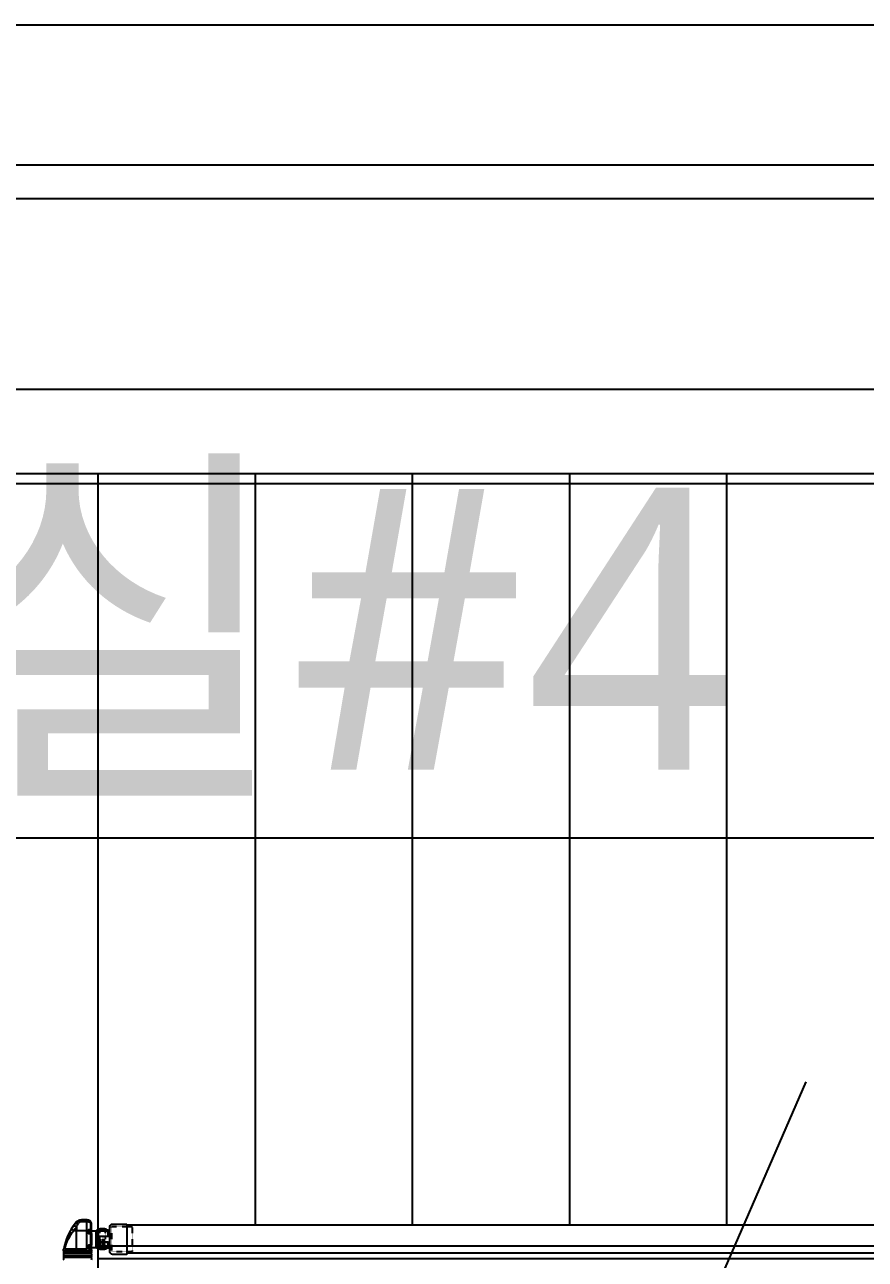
# Model space of a CAD drawing. Header units: millimetres. Extents: x -105683 to 94728, y -31127 to 151123.
# Drawn here: x 68975 to 70472, y 21594 to 23795 of the extents above; entities that cross this region are included whole.
import ezdxf
from ezdxf.enums import TextEntityAlignment as Align

# ---------------------------------------------------------------- set-up
doc = ezdxf.new("R2010")
doc.units = ezdxf.units.MM
doc.linetypes.add('xr_plan$0$AXR-B3F$0$HIDDEN', pattern=[0.375, 0.25, -0.125])
doc.layers.add('e-plan', color=9, linetype='Continuous')
doc.styles.add('USUN', font='malgun_0.ttf')

# ---------------------------------------------------------------- blocks, each defined once
blk = doc.blocks.new('xr_plan$0$AXR-B3F$0$A$C4A476E5C')
at = {"layer": 'e-plan'}
for points in [[(-8.5, 14.5), (22.5, 14.5), (22.5, 5.2), (4.5, 5.2), (4.5, -5.2), (22.5, -5.2), (22.5, -14.5), (-8.5, -14.5), (-8.5, -17), (-12.5, -17), (-12.5, -10.5), (-7.5, -10.5), (-7.5, 0), (-7.5, 10.5), (-12.5, 10.5), (-12.5, 17), (-8.5, 17), (-8.5, 14.5), (-8.5, 17)], [(0, -14.5), (0, 14.5)], [(22.8, 14.5), (1.2, 14.5)], [(4.5, 5), (25.5, 5)], [(22.8, -14.5), (1.2, -14.5)], [(25.5, -5), (4.5, -5)]]:
    blk.add_lwpolyline(points, dxfattribs=at)
for points in [[(22.8, 14.5), (22.8, 14.7, 0.414214), (21.5, 16), (2.5, 16, 0.414214), (1.2, 14.7), (1.2, 14.5)], [(20.2, 16, 0.306902), (19.4, 17.2, 0.108318), (12, 18.5, 0.10812), (4.6, 17.2, 0.306686), (3.8, 16)], [(22.8, -14.5), (22.8, -14.7, -0.414214), (21.5, -16), (2.5, -16, -0.414214), (1.2, -14.7), (1.2, -14.5)], [(20.2, -16, -0.306902), (19.4, -17.2, -0.108318), (12, -18.5, -0.10812), (4.6, -17.2, -0.306686), (3.8, -16)]]:
    blk.add_lwpolyline(points, format="xyb", dxfattribs=at)
at = {"layer": 'e-plan', "linetype": 'xr_plan$0$AXR-B3F$0$HIDDEN', "ltscale": 0.08}
for points in [[(4.5, -5), (2.7, -5), (2.7, 5), (4.5, 5)], [(7, 5.2), (7, 14.5)], [(7, -5), (7, 5)], [(17, 5.2), (17, 14.5)], [(17, -5), (17, 5)], [(7, -14.5), (7, -5.2)], [(17, -14.5), (17, -5.2)]]:
    blk.add_lwpolyline(points, dxfattribs=at)
blk.add_lwpolyline([(7, -5.5), (7.6, -5.5), (7.6, 12.2, -0.414214), (8.9, 13.5), (10.7, 13.5, -0.414214), (12, 12.2), (12, -5.5), (14.3, -5.5), (14.3, 12.2, -0.414214), (15.6, 13.5), (17, 13.5)], format="xyb", dxfattribs=at)
blk = doc.blocks.new('xr_plan$0$AXR-B3F$0$A$C60F43BED')
at = {"layer": 'e-plan'}
blk.add_lwpolyline([(-10.1, 27), (-35.6, 27, 0.414214), (-40.1, 22.5), (-40.1, -22.5, 0.414214), (-35.6, -27), (-10.1, -27)], format="xyb", dxfattribs=at)
blk.add_lwpolyline([(-10.1, -27), (-10.1, 27)], dxfattribs=at)
at = {"layer": 'e-plan', "linetype": 'xr_plan$0$AXR-B3F$0$HIDDEN', "ltscale": 0.08}
for points in [[(-10.1, -22), (-37.5, -22), (-37.5, 22), (-10.1, 22)], [(-10.1, 22), (0, 22), (0, -22), (-10.1, -22)]]:
    blk.add_lwpolyline(points, dxfattribs=at)
blk = doc.blocks.new('Xref-지하1층')
at = {"layer": 'e-plan', "linetype": 'Continuous'}
for p, q in [((64800, 35700), (81500, 35700)), ((71500, 35450), (77000, 35450)), ((71500, 35390), (77000, 35390)), ((71500, 35050), (77000, 35050)), ((71500, 34900), (77000, 34900)), ((70950, 34882), (77000, 34882)), ((72599, 33566.6), (72610.6, 33566.6)), ((72610.8, 33569.6), (72602.8, 33569.6)), ((72602.8, 33569.4), (72610.6, 33569.4)), ((72610.8, 33569.6), (72610.6, 33569.4)), ((72591.7, 33550.5), (72610.5, 33550.5)), ((72617.6, 33562.4), (72617.8, 33562.6)), ((72617.8, 33562.6), (72617.8, 33517.5))]:
    blk.add_line(p, q, dxfattribs=at)
at = {"layer": 'e-plan'}
for p, q in [((72630, 34900), (72630, 32100)), ((72910, 34900), (72910, 33559.9)), ((73190, 34900), (73190, 33559.9)), ((73470, 34900), (73470, 33559.9)), ((73750, 34900), (73750, 33559.9)), ((72630, 33551.2), (72630, 33522.5)), ((75430, 33522.5), (72630, 33522.5)), ((75430, 33522.5), (72630, 33522.5)), ((75430, 33500), (72630, 33500)), ((75430, 33500), (72630, 33500))]:
    blk.add_line(p, q, dxfattribs=at)
for points in [[(75430, 34250), (71767.7, 34250), (71767.7, 32770.1), (73362.2, 32770.1)], [(73891.2, 33815.4), (73496.1, 32905.2), (73375.7, 32957.5), (73564.3, 32732.6), (73443.9, 32784.9), (73059.8, 31900)], [(75378.5, 33559.9), (72681.5, 33559.9)], [(75378.5, 33509.9), (72681.5, 33509.9)]]:
    blk.add_lwpolyline(points, dxfattribs=at)
at = {"layer": 'e-plan', "linetype": 'Continuous'}
for points in [[(72589.6, 33562.9, 0), (72589.6, 33563, 0), (72589.7, 33563, 0), (72589.7, 33563.1, 0), (72589.8, 33563.2, 0), (72589.9, 33563.2, 0), (72589.9, 33563.3, 0), (72590, 33563.3, 0), (72590.1, 33563.4, 0), (72590.2, 33563.4, 0), (72590.3, 33563.5, 0), (72590.4, 33563.5, 0), (72590.4, 33563.6, 0), (72590.5, 33563.6, 0), (72590.6, 33563.6, 0), (72590.7, 33563.7, 0), (72590.8, 33563.7, 0), (72590.9, 33563.7, 0), (72591, 33563.7, 0), (72591.1, 33563.8, 0), (72591.3, 33563.8, 0), (72591.4, 33563.8, 0), (72591.5, 33563.8, 0), (72591.6, 33563.8, 0), (72591.7, 33563.8, 0), (72591.8, 33563.8, 0), (72592, 33563.8, 0), (72592.1, 33563.8, 0), (72592.2, 33563.8, 0), (72592.3, 33563.8, 0), (72592.5, 33563.8, 0), (72592.6, 33563.8, 0), (72592.7, 33563.8, 0), (72592.9, 33563.8, 0), (72593, 33563.7, 0), (72593.1, 33563.7, 0), (72593.3, 33563.7, 0), (72593.4, 33563.6, 0), (72593.5, 33563.6, 0), (72593.7, 33563.6, 0), (72593.8, 33563.5, 0), (72594, 33563.5, 0), (72594.1, 33563.5, 0), (72594.2, 33563.4, 0), (72594.4, 33563.4, 0), (72594.5, 33563.3, 0), (72594.7, 33563.2, 0), (72594.8, 33563.2, 0), (72595, 33563.1, 0), (72595.1, 33563.1, 0)], [(72596.2, 33568, 0), (72596.2, 33568, 0), (72596.2, 33568.1, 0), (72596.3, 33568.1, 0), (72596.3, 33568.1, 0), (72596.4, 33568.1, 0), (72596.4, 33568.1, 0), (72596.5, 33568.1, 0), (72596.5, 33568.1, 0), (72596.6, 33568.1, 0), (72596.6, 33568.1, 0), (72596.7, 33568.1, 0), (72596.7, 33568.1, 0), (72596.8, 33568.1, 0), (72596.8, 33568.1, 0), (72596.9, 33568.1, 0), (72596.9, 33568.1, 0), (72597, 33568.1, 0), (72597, 33568, 0), (72597.1, 33568, 0), (72597.2, 33568, 0), (72597.2, 33568, 0), (72597.3, 33568, 0), (72597.3, 33567.9, 0), (72597.4, 33567.9, 0), (72597.4, 33567.9, 0), (72597.5, 33567.8, 0), (72597.6, 33567.8, 0), (72597.6, 33567.8, 0), (72597.7, 33567.7, 0), (72597.7, 33567.7, 0), (72597.8, 33567.7, 0), (72597.9, 33567.6, 0), (72597.9, 33567.6, 0), (72598, 33567.5, 0), (72598.1, 33567.5, 0), (72598.1, 33567.4, 0), (72598.2, 33567.4, 0), (72598.2, 33567.3, 0), (72598.3, 33567.3, 0), (72598.4, 33567.2, 0), (72598.4, 33567.2, 0), (72598.5, 33567.1, 0), (72598.6, 33567, 0), (72598.6, 33567, 0), (72598.7, 33566.9, 0), (72598.7, 33566.9, 0), (72598.8, 33566.8, 0), (72598.9, 33566.7, 0), (72598.9, 33566.6, 0)], [(72610.5, 33550.5, 0), (72610.5, 33550.9, 0), (72610.5, 33551.2, 0), (72610.5, 33551.6, 0), (72610.5, 33552, 0), (72610.5, 33552.3, 0), (72610.5, 33552.7, 0), (72610.5, 33553, 0), (72610.5, 33553.4, 0), (72610.5, 33553.7, 0), (72610.5, 33554.1, 0), (72610.5, 33554.4, 0), (72610.5, 33554.8, 0), (72610.5, 33555.1, 0), (72610.5, 33555.5, 0), (72610.5, 33555.8, 0), (72610.5, 33556.2, 0), (72610.5, 33556.5, 0), (72610.5, 33556.8, 0), (72610.5, 33557.2, 0), (72610.5, 33557.5, 0), (72610.5, 33557.8, 0), (72610.5, 33558.2, 0), (72610.5, 33558.5, 0), (72610.5, 33558.8, 0), (72610.5, 33559.2, 0), (72610.5, 33559.5, 0), (72610.5, 33559.8, 0), (72610.5, 33560.1, 0), (72610.5, 33560.4, 0), (72610.5, 33560.7, 0), (72610.5, 33561.1, 0), (72610.5, 33561.4, 0), (72610.5, 33561.7, 0), (72610.5, 33562, 0), (72610.5, 33562.3, 0), (72610.5, 33562.6, 0), (72610.5, 33562.9, 0), (72610.5, 33563.2, 0), (72610.5, 33563.5, 0), (72610.5, 33563.8, 0), (72610.5, 33564.1, 0), (72610.5, 33564.4, 0), (72610.5, 33564.6, 0), (72610.5, 33564.9, 0), (72610.6, 33565.2, 0), (72610.6, 33565.5, 0), (72610.6, 33565.8, 0), (72610.6, 33566, 0), (72610.6, 33566.3, 0)], [(72610.6, 33566.6, 0), (72610.6, 33566.7, 0), (72610.6, 33566.8, 0), (72610.6, 33566.9, 0), (72610.6, 33567, 0), (72610.6, 33567.1, 0), (72610.6, 33567.2, 0), (72610.6, 33567.3, 0), (72610.6, 33567.4, 0), (72610.6, 33567.5, 0), (72610.6, 33567.6, 0), (72610.6, 33567.6, 0), (72610.6, 33567.7, 0), (72610.6, 33567.8, 0), (72610.6, 33567.9, 0), (72610.6, 33568, 0), (72610.6, 33568.1, 0), (72610.6, 33568.1, 0), (72610.6, 33568.2, 0), (72610.6, 33568.3, 0), (72610.6, 33568.3, 0), (72610.6, 33568.4, 0), (72610.6, 33568.5, 0), (72610.6, 33568.5, 0), (72610.6, 33568.6, 0), (72610.6, 33568.7, 0), (72610.6, 33568.7, 0), (72610.6, 33568.8, 0), (72610.6, 33568.8, 0), (72610.6, 33568.9, 0), (72610.6, 33568.9, 0), (72610.6, 33569, 0), (72610.6, 33569, 0), (72610.6, 33569.1, 0), (72610.6, 33569.1, 0), (72610.6, 33569.1, 0), (72610.6, 33569.2, 0), (72610.6, 33569.2, 0), (72610.6, 33569.2, 0), (72610.6, 33569.3, 0), (72610.6, 33569.3, 0), (72610.6, 33569.3, 0), (72610.6, 33569.3, 0), (72610.6, 33569.3, 0), (72610.6, 33569.4, 0), (72610.6, 33569.4, 0), (72610.6, 33569.4, 0), (72610.6, 33569.4, 0), (72610.6, 33569.4, 0), (72610.6, 33569.4, 0)], [(72610.6, 33566.6, 0), (72610.8, 33566.6, 0), (72611, 33566.6, 0), (72611.2, 33566.6, 0), (72611.4, 33566.5, 0), (72611.7, 33566.5, 0), (72611.9, 33566.5, 0), (72612.1, 33566.5, 0), (72612.3, 33566.4, 0), (72612.5, 33566.4, 0), (72612.7, 33566.3, 0), (72612.9, 33566.3, 0), (72613.1, 33566.2, 0), (72613.3, 33566.2, 0), (72613.5, 33566.1, 0), (72613.7, 33566, 0), (72613.9, 33565.9, 0), (72614.1, 33565.9, 0), (72614.3, 33565.8, 0), (72614.5, 33565.7, 0), (72614.7, 33565.6, 0), (72614.8, 33565.5, 0), (72615, 33565.4, 0), (72615.2, 33565.3, 0), (72615.3, 33565.2, 0), (72615.5, 33565.1, 0), (72615.6, 33565, 0), (72615.8, 33564.9, 0), (72615.9, 33564.7, 0), (72616.1, 33564.6, 0), (72616.2, 33564.5, 0), (72616.3, 33564.4, 0), (72616.5, 33564.2, 0), (72616.6, 33564.1, 0), (72616.7, 33564, 0), (72616.8, 33563.8, 0), (72616.9, 33563.7, 0), (72617, 33563.5, 0), (72617.1, 33563.4, 0), (72617.1, 33563.3, 0), (72617.2, 33563.1, 0), (72617.3, 33563, 0), (72617.3, 33562.8, 0), (72617.4, 33562.7, 0), (72617.4, 33562.5, 0), (72617.5, 33562.3, 0), (72617.5, 33562.2, 0), (72617.5, 33562, 0), (72617.5, 33561.9, 0), (72617.6, 33561.7, 0)], [(72610.8, 33569.6, 0), (72611, 33569.6, 0), (72611.2, 33569.6, 0), (72611.5, 33569.6, 0), (72611.7, 33569.6, 0), (72611.9, 33569.5, 0), (72612.1, 33569.5, 0), (72612.3, 33569.5, 0), (72612.5, 33569.4, 0), (72612.7, 33569.4, 0), (72613, 33569.3, 0), (72613.2, 33569.2, 0), (72613.4, 33569.1, 0), (72613.6, 33569.1, 0), (72613.8, 33569, 0), (72614, 33568.9, 0), (72614.2, 33568.8, 0), (72614.4, 33568.7, 0), (72614.5, 33568.5, 0), (72614.7, 33568.4, 0), (72614.9, 33568.3, 0), (72615.1, 33568.2, 0), (72615.3, 33568, 0), (72615.4, 33567.9, 0), (72615.6, 33567.7, 0), (72615.7, 33567.6, 0), (72615.9, 33567.4, 0), (72616, 33567.3, 0), (72616.2, 33567.1, 0), (72616.3, 33566.9, 0), (72616.5, 33566.7, 0), (72616.6, 33566.6, 0), (72616.7, 33566.4, 0), (72616.8, 33566.2, 0), (72616.9, 33566, 0), (72617, 33565.8, 0), (72617.1, 33565.6, 0), (72617.2, 33565.4, 0), (72617.3, 33565.2, 0), (72617.4, 33565, 0), (72617.5, 33564.8, 0), (72617.5, 33564.6, 0), (72617.6, 33564.4, 0), (72617.6, 33564.2, 0), (72617.7, 33563.9, 0), (72617.7, 33563.7, 0), (72617.7, 33563.5, 0), (72617.8, 33563.3, 0), (72617.8, 33563.1, 0), (72617.8, 33562.8, 0)], [(72610.4, 33517.7, 0), (72610.4, 33518.4, 0), (72610.4, 33519.1, 0), (72610.4, 33519.8, 0), (72610.4, 33520.4, 0), (72610.4, 33521.1, 0), (72610.4, 33521.8, 0), (72610.4, 33522.4, 0), (72610.4, 33523.1, 0), (72610.4, 33523.7, 0), (72610.4, 33524.4, 0), (72610.4, 33525.1, 0), (72610.4, 33525.7, 0), (72610.4, 33526.4, 0), (72610.4, 33527.1, 0), (72610.4, 33527.7, 0), (72610.4, 33528.4, 0), (72610.4, 33529, 0), (72610.4, 33529.7, 0), (72610.4, 33530.4, 0), (72610.4, 33531, 0), (72610.4, 33531.7, 0), (72610.4, 33532.3, 0), (72610.4, 33533, 0), (72610.4, 33533.7, 0), (72610.5, 33534.3, 0), (72610.5, 33535, 0), (72610.5, 33535.6, 0), (72610.5, 33536.3, 0), (72610.5, 33536.9, 0), (72610.5, 33537.6, 0), (72610.5, 33538.2, 0), (72610.5, 33538.9, 0), (72610.5, 33539.6, 0), (72610.5, 33540.2, 0), (72610.5, 33540.9, 0), (72610.5, 33541.5, 0), (72610.5, 33542.2, 0), (72610.5, 33542.8, 0), (72610.5, 33543.4, 0), (72610.5, 33544.1, 0), (72610.5, 33544.7, 0), (72610.5, 33545.4, 0), (72610.5, 33546, 0), (72610.5, 33546.7, 0), (72610.5, 33547.3, 0), (72610.5, 33548, 0), (72610.5, 33548.6, 0), (72610.5, 33549.2, 0), (72610.5, 33549.9, 0)], [(72610.5, 33550.5, 0), (72610.7, 33550.5, 0), (72610.9, 33550.5, 0), (72611.1, 33550.5, 0), (72611.4, 33550.5, 0), (72611.6, 33550.5, 0), (72611.8, 33550.5, 0), (72612, 33550.5, 0), (72612.2, 33550.4, 0), (72612.4, 33550.4, 0), (72612.6, 33550.4, 0), (72612.8, 33550.4, 0), (72613.1, 33550.4, 0), (72613.3, 33550.3, 0), (72613.5, 33550.3, 0), (72613.7, 33550.3, 0), (72613.8, 33550.2, 0), (72614, 33550.2, 0), (72614.2, 33550.2, 0), (72614.4, 33550.1, 0), (72614.6, 33550.1, 0), (72614.8, 33550, 0), (72614.9, 33550, 0), (72615.1, 33550, 0), (72615.3, 33549.9, 0), (72615.4, 33549.9, 0), (72615.6, 33549.8, 0), (72615.7, 33549.8, 0), (72615.9, 33549.7, 0), (72616, 33549.7, 0), (72616.1, 33549.6, 0), (72616.3, 33549.5, 0), (72616.4, 33549.5, 0), (72616.5, 33549.4, 0), (72616.6, 33549.4, 0), (72616.7, 33549.3, 0), (72616.8, 33549.2, 0), (72616.9, 33549.2, 0), (72617, 33549.1, 0), (72617.1, 33549.1, 0), (72617.1, 33549, 0), (72617.2, 33548.9, 0), (72617.3, 33548.9, 0), (72617.3, 33548.8, 0), (72617.4, 33548.7, 0), (72617.4, 33548.7, 0), (72617.4, 33548.6, 0), (72617.5, 33548.5, 0), (72617.5, 33548.4, 0), (72617.5, 33548.4, 0)], [(72617.4, 33517.6, 0), (72617.4, 33518.2, 0), (72617.4, 33518.8, 0), (72617.4, 33519.5, 0), (72617.4, 33520.1, 0), (72617.4, 33520.7, 0), (72617.4, 33521.3, 0), (72617.4, 33522, 0), (72617.4, 33522.6, 0), (72617.4, 33523.2, 0), (72617.4, 33523.8, 0), (72617.4, 33524.4, 0), (72617.4, 33525.1, 0), (72617.4, 33525.7, 0), (72617.4, 33526.3, 0), (72617.4, 33526.9, 0), (72617.4, 33527.6, 0), (72617.4, 33528.2, 0), (72617.4, 33528.8, 0), (72617.4, 33529.4, 0), (72617.4, 33530, 0), (72617.4, 33530.6, 0), (72617.4, 33531.3, 0), (72617.4, 33531.9, 0), (72617.5, 33532.5, 0), (72617.5, 33533.1, 0), (72617.5, 33533.7, 0), (72617.5, 33534.3, 0), (72617.5, 33535, 0), (72617.5, 33535.6, 0), (72617.5, 33536.2, 0), (72617.5, 33536.8, 0), (72617.5, 33537.4, 0), (72617.5, 33538, 0), (72617.5, 33538.6, 0), (72617.5, 33539.2, 0), (72617.5, 33539.9, 0), (72617.5, 33540.5, 0), (72617.5, 33541.1, 0), (72617.5, 33541.7, 0), (72617.5, 33542.3, 0), (72617.5, 33542.9, 0), (72617.5, 33543.5, 0), (72617.5, 33544.1, 0), (72617.5, 33544.7, 0), (72617.5, 33545.3, 0), (72617.5, 33545.9, 0), (72617.5, 33546.5, 0), (72617.5, 33547.1, 0), (72617.5, 33547.7, 0)], [(72617.5, 33548.3, 0), (72617.5, 33548.6, 0), (72617.5, 33548.9, 0), (72617.5, 33549.2, 0), (72617.5, 33549.5, 0), (72617.5, 33549.8, 0), (72617.5, 33550.1, 0), (72617.5, 33550.4, 0), (72617.5, 33550.7, 0), (72617.5, 33551, 0), (72617.5, 33551.3, 0), (72617.5, 33551.5, 0), (72617.5, 33551.8, 0), (72617.5, 33552.1, 0), (72617.5, 33552.4, 0), (72617.5, 33552.7, 0), (72617.5, 33553, 0), (72617.5, 33553.2, 0), (72617.5, 33553.5, 0), (72617.5, 33553.8, 0), (72617.5, 33554.1, 0), (72617.5, 33554.4, 0), (72617.5, 33554.6, 0), (72617.5, 33554.9, 0), (72617.5, 33555.2, 0), (72617.5, 33555.4, 0), (72617.5, 33555.7, 0), (72617.5, 33556, 0), (72617.5, 33556.2, 0), (72617.5, 33556.5, 0), (72617.5, 33556.8, 0), (72617.5, 33557, 0), (72617.5, 33557.3, 0), (72617.5, 33557.5, 0), (72617.5, 33557.8, 0), (72617.5, 33558, 0), (72617.5, 33558.3, 0), (72617.5, 33558.5, 0), (72617.5, 33558.8, 0), (72617.5, 33559, 0), (72617.5, 33559.3, 0), (72617.5, 33559.5, 0), (72617.5, 33559.7, 0), (72617.5, 33560, 0), (72617.5, 33560.2, 0), (72617.6, 33560.4, 0), (72617.6, 33560.7, 0), (72617.6, 33560.9, 0), (72617.6, 33561.1, 0), (72617.6, 33561.3, 0)], [(72617.6, 33561.6, 0), (72617.6, 33561.6, 0), (72617.6, 33561.6, 0), (72617.6, 33561.7, 0), (72617.6, 33561.7, 0), (72617.6, 33561.7, 0), (72617.6, 33561.7, 0), (72617.6, 33561.8, 0), (72617.6, 33561.8, 0), (72617.6, 33561.8, 0), (72617.6, 33561.9, 0), (72617.6, 33561.9, 0), (72617.6, 33561.9, 0), (72617.6, 33561.9, 0), (72617.6, 33562, 0), (72617.6, 33562, 0), (72617.6, 33562, 0), (72617.6, 33562, 0), (72617.6, 33562, 0), (72617.6, 33562.1, 0), (72617.6, 33562.1, 0), (72617.6, 33562.1, 0), (72617.6, 33562.1, 0), (72617.6, 33562.2, 0), (72617.6, 33562.2, 0), (72617.6, 33562.2, 0), (72617.6, 33562.2, 0), (72617.6, 33562.2, 0), (72617.6, 33562.2, 0), (72617.6, 33562.3, 0), (72617.6, 33562.3, 0), (72617.6, 33562.3, 0), (72617.6, 33562.3, 0), (72617.6, 33562.3, 0), (72617.6, 33562.3, 0), (72617.6, 33562.3, 0), (72617.6, 33562.3, 0), (72617.6, 33562.3, 0), (72617.6, 33562.4, 0), (72617.6, 33562.4, 0), (72617.6, 33562.4, 0), (72617.6, 33562.4, 0), (72617.6, 33562.4, 0), (72617.6, 33562.4, 0), (72617.6, 33562.4, 0), (72617.6, 33562.4, 0), (72617.6, 33562.4, 0), (72617.6, 33562.4, 0), (72617.6, 33562.4, 0), (72617.6, 33562.4, 0)]]:
    blk.add_polyline3d(points, dxfattribs=at)
for centre, radius, start, end in [((72602.8, 33552.6), 17, 90, 142.1807), ((72670.4, 33500.1), 102.6, 142.1807, 170.2103)]:
    blk.add_arc(centre, radius, start, end, dxfattribs=at)
at = {"layer": 'e-plan', "linetype": 'Continuous', "extrusion": (-0.008726, -0.008726, 0.999924)}
blk.add_arc((72608, 33555.8, -925.8), 7, 0, 89.9956, dxfattribs=at)
at = {"layer": 'e-plan', "linetype": 'Continuous', "extrusion": (-2.83277e-32, 1e-16, -1)}
for centre in [(-72615.8, 33515.6), (-72615.8, 33511.7), (-72615.8, 33507.9), (-72615.8, 33504), (-72615.8, 33500.1)]:
    blk.add_arc(centre, 2.75, 135.2805, 224.7195, dxfattribs=at)
at = {"layer": 'e-plan', "linetype": 'Continuous'}
for points in [[(72596.2, 33568), (72593.5, 33566.9), (72591.3, 33565.1), (72589.6, 33562.9)], [(72595.2, 33563), (72596.2, 33564.4), (72597.3, 33565.7), (72599, 33566.6)], [(72602.8, 33569.4), (72600.5, 33569.4), (72598.3, 33568.9), (72596.2, 33568)], [(72599, 33566.6), (72600.2, 33568.4), (72601.5, 33569.4), (72602.8, 33569.4)], [(72602.8, 33569.6), (72602.8, 33569.6), (72602.8, 33569.5), (72602.8, 33569.4)], [(72585.8, 33557.7), (72584.5, 33555.8), (72583.3, 33553.8), (72582.1, 33551.8)], [(72589.6, 33562.9), (72588.3, 33561.2), (72587, 33559.5), (72585.8, 33557.7)], [(72586.9, 33550.4), (72588.5, 33552.7), (72590.1, 33555), (72591.7, 33557.1)], [(72586.9, 33550.4), (72588.5, 33550.5), (72590.2, 33550.5), (72591.7, 33550.5)], [(72589.4, 33563.1), (72589.4, 33563), (72589.5, 33562.9), (72589.6, 33562.9)], [(72591.7, 33557.1), (72592.9, 33559.2), (72594.1, 33561.1), (72595.2, 33563)], [(72591.7, 33557.1), (72591.7, 33555), (72591.7, 33552.8), (72591.7, 33550.5)], [(72591.7, 33517.8), (72591.7, 33528.9), (72591.7, 33539.9), (72591.7, 33550.5)]]:
    blk.add_open_spline(points, degree=3, dxfattribs=at)
for points, knots in [([(72582.1, 33551.8), (72579, 33546.5), (72576.4, 33541), (72572.2, 33529.5), (72570.6, 33523.6), (72569.6, 33517.6)], [0, 0, 0, 0, 0.5, 0.5, 1, 1, 1, 1]), ([(72570.8, 33517.7), (72572.3, 33523.5), (72574.4, 33529.2), (72579.9, 33540.3), (72583.2, 33545.5), (72586.9, 33550.4)], [0, 0, 0, 0, 0.5, 0.5, 1, 1, 1, 1]), ([(72586.9, 33550.4), (72585.7, 33551), (72584.5, 33551.5), (72582.8, 33552), (72582.2, 33552), (72582.1, 33551.8)], [0, 0, 0, 0, 0.5, 0.5, 1, 1, 1, 1]), ([(72591.7, 33557.1), (72590.4, 33557.8), (72589.1, 33558.2), (72586.9, 33558.4), (72586.2, 33558.2), (72585.8, 33557.7)], [0, 0, 0, 0, 0.5, 0.5, 1, 1, 1, 1]), ([(72569.3, 33513.7), (72569, 33513.9), (72568.9, 33514.2), (72568.7, 33514.4), (72568.6, 33514.7), (72568.5, 33515), (72568.5, 33515.3), (72568.4, 33515.6), (72568.5, 33515.9), (72568.5, 33516.2), (72568.6, 33516.5), (72568.7, 33516.8), (72568.9, 33517.1), (72569, 33517.3), (72569.1, 33517.4), (72569.3, 33517.6)], [0, 0, 0, 0, 0.213706, 0.213706, 0.213706, 0.427411, 0.427411, 0.427411, 0.641117, 0.641117, 0.641117, 0.854822, 0.854822, 0.854822, 1, 1, 1, 1]), ([(72569.3, 33513.7), (72569, 33513.5), (72568.9, 33513.2), (72568.7, 33512.9), (72568.6, 33512.6), (72568.5, 33512.3), (72568.5, 33512), (72568.4, 33511.7), (72568.5, 33511.4), (72568.5, 33511.1), (72568.6, 33510.8), (72568.7, 33510.5), (72568.9, 33510.3), (72569, 33510.1), (72569.1, 33509.9), (72569.3, 33509.8)], [0, 0, 0, 0, 0.216293, 0.216293, 0.216293, 0.432586, 0.432586, 0.432586, 0.648879, 0.648879, 0.648879, 0.865171, 0.865171, 0.865171, 1, 1, 1, 1]), ([(72569.3, 33509.8), (72569, 33509.6), (72568.9, 33509.3), (72568.7, 33509), (72568.6, 33508.8), (72568.5, 33508.5), (72568.5, 33508.2), (72568.4, 33507.9), (72568.5, 33507.5), (72568.5, 33507.2), (72568.6, 33506.9), (72568.7, 33506.6), (72568.9, 33506.4), (72569, 33506.2), (72569.1, 33506.1), (72569.3, 33505.9)], [0, 0, 0, 0, 0.216293, 0.216293, 0.216293, 0.432586, 0.432586, 0.432586, 0.648879, 0.648879, 0.648879, 0.865171, 0.865171, 0.865171, 1, 1, 1, 1]), ([(72569.3, 33505.9), (72569, 33505.7), (72568.9, 33505.5), (72568.7, 33505.2), (72568.6, 33504.9), (72568.5, 33504.6), (72568.5, 33504.3), (72568.4, 33504), (72568.5, 33503.7), (72568.5, 33503.4), (72568.6, 33503.1), (72568.7, 33502.8), (72568.9, 33502.5), (72569, 33502.4), (72569.1, 33502.2), (72569.3, 33502.1)], [0, 0, 0, 0, 0.216293, 0.216293, 0.216293, 0.432586, 0.432586, 0.432586, 0.648879, 0.648879, 0.648879, 0.865171, 0.865171, 0.865171, 1, 1, 1, 1]), ([(72569.3, 33502.1), (72569, 33501.8), (72568.9, 33501.6), (72568.7, 33501.3), (72568.6, 33501), (72568.5, 33500.7), (72568.5, 33500.4), (72568.4, 33500.1), (72568.5, 33499.8), (72568.5, 33499.5), (72568.6, 33499.2), (72568.7, 33498.9), (72568.9, 33498.6), (72569, 33498.5), (72569.1, 33498.3), (72569.3, 33498.2)], [0, 0, 0, 0, 0.216293, 0.216293, 0.216293, 0.432586, 0.432586, 0.432586, 0.648879, 0.648879, 0.648879, 0.865171, 0.865171, 0.865171, 1, 1, 1, 1]), ([(72569.3, 33517.6), (72569.3, 33517.6), (72569.3, 33517.6), (72569.3, 33517.6), (72569.4, 33517.6), (72569.5, 33517.6), (72569.5, 33517.6), (72569.6, 33517.6), (72569.6, 33517.6), (72569.6, 33517.6), (72569.6, 33517.6), (72569.6, 33517.6), (72569.6, 33517.6)], [0, 0, 0, 0, 0.162261, 0.162261, 0.162261, 0.811304, 0.811304, 0.811304, 0.966807, 0.966807, 0.966807, 1, 1, 1, 1]), ([(72617.8, 33513.7), (72617.7, 33513.7), (72617.6, 33513.7), (72617.5, 33513.7), (72617.5, 33513.7), (72617.5, 33513.7), (72616.6, 33513.7), (72613.7, 33513.7), (72611, 33513.7), (72608.2, 33513.7), (72603.2, 33513.7), (72597.6, 33513.7), (72592, 33513.7), (72586.4, 33513.7), (72579.6, 33513.7), (72574.6, 33513.7), (72571.9, 33513.7), (72570.9, 33513.7), (72570.2, 33513.7), (72569.7, 33513.7), (72569.5, 33513.7), (72569.5, 33513.7), (72569.5, 33513.7), (72569.5, 33513.7), (72569.4, 33513.7), (72569.3, 33513.7), (72569.3, 33513.7)], [0, 0, 0, 0, 0.25, 0.28125, 0.296875, 0.3125, 0.34375, 0.375, 0.390625, 0.40625, 0.4375, 0.5, 0.53125, 0.5625, 0.625, 0.6875, 0.703125, 0.71875, 0.726563, 0.734375, 0.75, 0.765625, 0.78125, 0.8125, 0.875, 1, 1, 1, 1]), ([(72617.8, 33509.8), (72617.7, 33509.8), (72617.6, 33509.8), (72617.5, 33509.8), (72617.5, 33509.8), (72617.5, 33509.8), (72616.6, 33509.8), (72613.7, 33509.8), (72611, 33509.8), (72608.2, 33509.8), (72603.2, 33509.8), (72597.6, 33509.8), (72592, 33509.8), (72586.4, 33509.8), (72579.6, 33509.8), (72574.6, 33509.8), (72571.9, 33509.8), (72570.9, 33509.8), (72570.2, 33509.8), (72569.7, 33509.8), (72569.5, 33509.8), (72569.5, 33509.8), (72569.5, 33509.8), (72569.5, 33509.8), (72569.4, 33509.8), (72569.3, 33509.8), (72569.3, 33509.8)], [0, 0, 0, 0, 0.25, 0.28125, 0.296875, 0.3125, 0.34375, 0.375, 0.390625, 0.40625, 0.4375, 0.5, 0.53125, 0.5625, 0.625, 0.6875, 0.703125, 0.71875, 0.726563, 0.734375, 0.75, 0.765625, 0.78125, 0.8125, 0.875, 1, 1, 1, 1]), ([(72617.8, 33505.9), (72617.7, 33505.9), (72617.6, 33505.9), (72617.5, 33505.9), (72617.5, 33505.9), (72617.5, 33505.9), (72616.6, 33505.9), (72613.7, 33505.9), (72611, 33505.9), (72608.2, 33505.9), (72603.2, 33505.9), (72597.6, 33505.9), (72592, 33505.9), (72586.4, 33505.9), (72579.6, 33505.9), (72574.6, 33505.9), (72571.9, 33505.9), (72570.9, 33505.9), (72570.2, 33505.9), (72569.7, 33505.9), (72569.5, 33505.9), (72569.5, 33505.9), (72569.5, 33505.9), (72569.5, 33505.9), (72569.4, 33505.9), (72569.3, 33505.9), (72569.3, 33505.9)], [0, 0, 0, 0, 0.25, 0.28125, 0.296875, 0.3125, 0.34375, 0.375, 0.390625, 0.40625, 0.4375, 0.5, 0.53125, 0.5625, 0.625, 0.6875, 0.703125, 0.71875, 0.726563, 0.734375, 0.75, 0.765625, 0.78125, 0.8125, 0.875, 1, 1, 1, 1]), ([(72617.8, 33502.1), (72617.7, 33502.1), (72617.6, 33502.1), (72617.5, 33502.1), (72617.5, 33502.1), (72617.5, 33502.1), (72616.6, 33502.1), (72613.7, 33502.1), (72611, 33502.1), (72608.2, 33502.1), (72603.2, 33502.1), (72597.6, 33502.1), (72592, 33502.1), (72586.4, 33502.1), (72579.6, 33502.1), (72574.6, 33502.1), (72571.9, 33502.1), (72570.9, 33502.1), (72570.2, 33502.1), (72569.7, 33502.1), (72569.5, 33502.1), (72569.5, 33502.1), (72569.5, 33502.1), (72569.5, 33502.1), (72569.4, 33502.1), (72569.3, 33502.1), (72569.3, 33502.1)], [0, 0, 0, 0, 0.25, 0.28125, 0.296875, 0.3125, 0.34375, 0.375, 0.390625, 0.40625, 0.4375, 0.5, 0.53125, 0.5625, 0.625, 0.6875, 0.703125, 0.71875, 0.726563, 0.734375, 0.75, 0.765625, 0.78125, 0.8125, 0.875, 1, 1, 1, 1]), ([(72570.8, 33517.7), (72570.4, 33517.6), (72570.1, 33517.6), (72569.7, 33517.6), (72569.6, 33517.6), (72569.6, 33517.6)], [0, 0, 0, 0, 0.5, 0.5, 1, 1, 1, 1]), ([(72570.8, 33517.7), (72571.9, 33517.7), (72573.3, 33517.7), (72576.3, 33517.7), (72578, 33517.7), (72583.5, 33517.7), (72587.6, 33517.6), (72591.7, 33517.8)], [0, 0, 0, 0, 0.25, 0.25, 0.5, 0.5, 1, 1, 1, 1]), ([(72591.7, 33517.8), (72593.6, 33517.8), (72595.4, 33517.8), (72597.2, 33517.7), (72599.4, 33517.7), (72601.7, 33517.7), (72603.9, 33517.7), (72605, 33517.7), (72606.1, 33517.7), (72607.3, 33517.7), (72608.3, 33517.7), (72609.4, 33517.8), (72610.4, 33517.7)], [0, 0, 0, 0, 0.292513, 0.292513, 0.292513, 0.650866, 0.650866, 0.650866, 0.830042, 0.830042, 0.830042, 1, 1, 1, 1]), ([(72617.4, 33517.6), (72617.4, 33517.5), (72616.7, 33517.6), (72614.1, 33517.7), (72612.3, 33517.7), (72610.4, 33517.7)], [0, 0, 0, 0, 0.5, 0.5, 1, 1, 1, 1]), ([(72617.4, 33517.6), (72617.4, 33517.6), (72617.4, 33517.6), (72617.5, 33517.6), (72617.5, 33517.6), (72617.5, 33517.6), (72617.5, 33517.6), (72617.6, 33517.5), (72617.6, 33517.5), (72617.7, 33517.5), (72617.7, 33517.5), (72617.8, 33517.5)], [0, 0, 0, 0, 0.0625, 0.0625, 0.125, 0.125, 0.25, 0.25, 0.5, 0.5, 1, 1, 1, 1])]:
    blk.add_open_spline(points, degree=3, knots=knots, dxfattribs=at)
at = {"layer": 'e-plan', "xscale": -1, "rotation": 180}
for name, p in [('xr_plan$0$AXR-B3F$0$A$C4A476E5C', (72626, 33534.9)), ('xr_plan$0$AXR-B3F$0$A$C60F43BED', (72691.6, 33534.9))]:
    blk.add_blockref(name, p, dxfattribs=at)
at = {"layer": 'e-plan', "style": 'USUN'}
blk.add_text('계단실#4', height=500, dxfattribs=at).set_placement((72426.7, 34622), align=Align.MIDDLE_CENTER)

msp = doc.modelspace()

# ---------------------------------------------------------------- block references
at = {"layer": 'e-plan'}
msp.add_blockref('Xref-지하1층', (-3525, -11905), dxfattribs=at)

doc.saveas('drawing.dxf')
